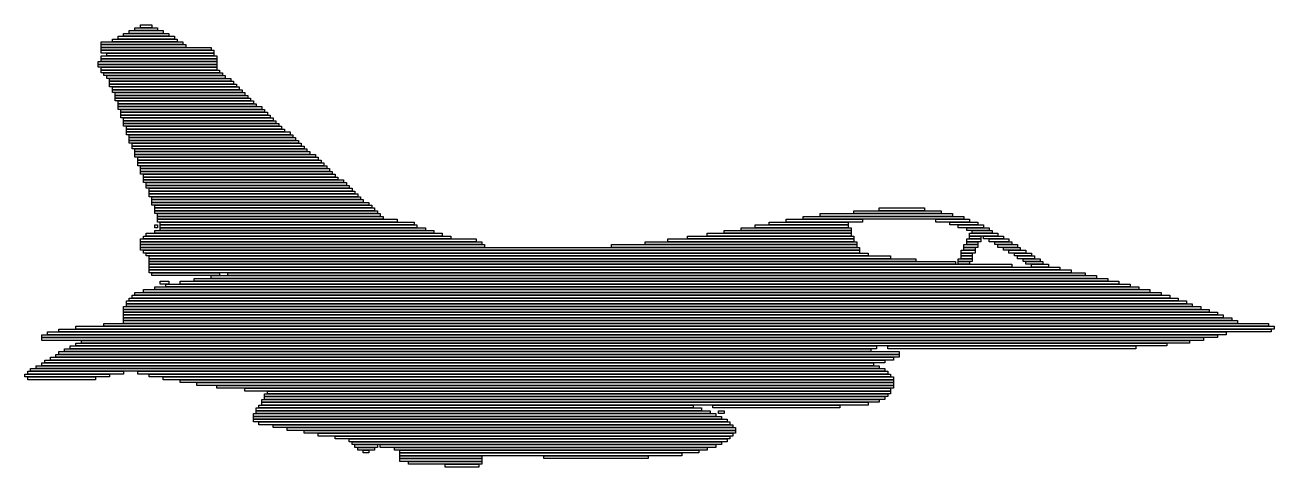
# Model space of a CAD drawing. Extents: x 104 to 982, y 123 to 952.
# Drawn here: x 539 to 982, y 671 to 828 of the extents above; entities that cross this region are included whole.
import ezdxf

# ---------------------------------------------------------------- set-up
doc = ezdxf.new("R2010")
doc.units = 0

msp = doc.modelspace()

# ---------------------------------------------------------------- linework, layer by layer
for p, q in [((572, 824), (592, 824)), ((572, 823), (572, 824)), ((574, 825), (590, 825)), ((574, 824), (574, 825)), ((590, 824), (574, 824)), ((576, 826), (588, 826)), ((576, 825), (576, 826)), ((588, 825), (576, 825)), ((578, 827), (586, 827)), ((578, 826), (578, 827)), ((586, 826), (578, 826)), ((580, 828), (584, 828)), ((580, 827), (580, 828)), ((584, 827), (580, 827)), ((584, 828), (584, 827)), ((586, 827), (586, 826)), ((588, 826), (588, 825)), ((590, 825), (590, 824)), ((592, 824), (592, 823)), ((566, 822), (595, 822)), ((566, 821), (566, 822)), ((595, 821), (566, 821)), ((566, 821), (596, 821)), ((566, 820), (566, 821)), ((596, 820), (566, 820)), ((566, 820), (605, 820)), ((566, 819), (566, 820)), ((570, 823), (593, 823)), ((570, 822), (570, 823)), ((593, 822), (570, 822)), ((592, 823), (572, 823)), ((593, 823), (593, 822)), ((595, 822), (595, 821)), ((596, 821), (596, 820)), ((605, 820), (605, 819)), ((605, 819), (566, 819)), ((566, 819), (606, 819)), ((566, 818), (566, 819)), ((606, 818), (566, 818)), ((566, 817), (607, 817)), ((566, 816), (566, 817)), ((607, 816), (566, 816)), ((566, 816), (607, 816)), ((566, 815), (566, 816)), ((568, 818), (606, 818)), ((568, 817), (568, 818)), ((606, 817), (568, 817)), ((606, 819), (606, 818)), ((606, 818), (606, 817)), ((607, 817), (607, 816)), ((607, 816), (607, 815)), ((565, 815), (607, 815)), ((565, 814), (565, 815)), ((607, 814), (565, 814)), ((565, 814), (607, 814)), ((565, 813), (565, 814)), ((607, 813), (565, 813)), ((607, 815), (566, 815)), ((566, 813), (607, 813)), ((566, 812), (566, 813)), ((607, 812), (566, 812)), ((566, 812), (608, 812)), ((566, 811), (566, 812)), ((608, 811), (566, 811)), ((567, 811), (609, 811)), ((567, 810), (567, 811)), ((607, 815), (607, 814)), ((607, 814), (607, 813)), ((607, 813), (607, 812)), ((608, 812), (608, 811)), ((609, 811), (609, 810)), ((609, 810), (567, 810)), ((568, 810), (610, 810)), ((568, 809), (568, 810)), ((610, 809), (568, 809)), ((569, 809), (612, 809)), ((569, 808), (569, 809)), ((612, 808), (569, 808)), ((569, 808), (613, 808)), ((569, 807), (569, 808)), ((613, 807), (569, 807)), ((569, 807), (614, 807)), ((569, 806), (569, 807)), ((610, 810), (610, 809)), ((612, 809), (612, 808)), ((613, 808), (613, 807)), ((614, 807), (614, 806)), ((614, 806), (569, 806)), ((570, 806), (615, 806)), ((570, 805), (570, 806)), ((615, 805), (570, 805)), ((570, 805), (616, 805)), ((570, 804), (570, 805)), ((616, 804), (570, 804)), ((571, 804), (617, 804)), ((571, 803), (571, 804)), ((617, 803), (571, 803)), ((571, 803), (618, 803)), ((571, 802), (571, 803)), ((618, 802), (571, 802)), ((571, 802), (619, 802)), ((571, 801), (571, 802)), ((615, 806), (615, 805)), ((616, 805), (616, 804)), ((617, 804), (617, 803)), ((618, 803), (618, 802)), ((619, 802), (619, 801)), ((619, 801), (571, 801)), ((572, 801), (620, 801)), ((572, 800), (572, 801)), ((620, 800), (572, 800)), ((572, 800), (621, 800)), ((572, 799), (572, 800)), ((621, 799), (572, 799)), ((572, 799), (623, 799)), ((572, 798), (572, 799)), ((623, 798), (572, 798)), ((573, 798), (624, 798)), ((573, 797), (573, 798)), ((620, 801), (620, 800)), ((621, 800), (621, 799)), ((623, 799), (623, 798)), ((624, 798), (624, 797)), ((624, 797), (573, 797)), ((573, 797), (625, 797)), ((573, 796), (573, 797)), ((625, 796), (573, 796)), ((573, 796), (626, 796)), ((573, 795), (573, 796)), ((626, 795), (573, 795)), ((574, 795), (627, 795)), ((574, 794), (574, 795)), ((627, 794), (574, 794)), ((574, 794), (628, 794)), ((574, 793), (574, 794)), ((628, 793), (574, 793)), ((574, 793), (629, 793)), ((574, 792), (574, 793)), ((625, 797), (625, 796)), ((626, 796), (626, 795)), ((627, 795), (627, 794)), ((628, 794), (628, 793)), ((629, 793), (629, 792)), ((629, 792), (574, 792)), ((575, 792), (630, 792)), ((575, 791), (575, 792)), ((630, 791), (575, 791)), ((575, 791), (631, 791)), ((575, 790), (575, 791)), ((631, 790), (575, 790)), ((575, 790), (633, 790)), ((575, 789), (575, 790)), ((633, 789), (575, 789)), ((576, 789), (634, 789)), ((576, 788), (576, 789)), ((630, 792), (630, 791)), ((631, 791), (631, 790)), ((633, 790), (633, 789)), ((634, 789), (634, 788)), ((634, 788), (576, 788)), ((576, 788), (635, 788)), ((576, 787), (576, 788)), ((635, 787), (576, 787)), ((576, 787), (636, 787)), ((576, 786), (576, 787)), ((636, 786), (576, 786)), ((577, 786), (637, 786)), ((577, 785), (577, 786)), ((637, 785), (577, 785)), ((577, 785), (638, 785)), ((577, 784), (577, 785)), ((635, 788), (635, 787)), ((636, 787), (636, 786)), ((637, 786), (637, 785)), ((638, 785), (638, 784)), ((638, 784), (577, 784)), ((578, 784), (639, 784)), ((578, 783), (578, 784)), ((639, 783), (578, 783)), ((578, 783), (640, 783)), ((578, 782), (578, 783)), ((640, 782), (578, 782)), ((578, 782), (642, 782)), ((578, 781), (578, 782)), ((642, 781), (578, 781)), ((579, 781), (643, 781)), ((579, 780), (579, 781)), ((643, 780), (579, 780)), ((579, 780), (644, 780)), ((579, 779), (579, 780)), ((639, 784), (639, 783)), ((640, 783), (640, 782)), ((642, 782), (642, 781)), ((643, 781), (643, 780)), ((644, 780), (644, 779)), ((644, 779), (579, 779)), ((579, 779), (645, 779)), ((579, 778), (579, 779)), ((645, 778), (579, 778)), ((580, 778), (646, 778)), ((580, 777), (580, 778)), ((646, 777), (580, 777)), ((580, 777), (647, 777)), ((580, 776), (580, 777)), ((647, 776), (580, 776)), ((580, 776), (648, 776)), ((580, 775), (580, 776)), ((645, 779), (645, 778)), ((646, 778), (646, 777)), ((647, 777), (647, 776)), ((648, 776), (648, 775)), ((648, 775), (580, 775)), ((581, 775), (649, 775)), ((581, 774), (581, 775)), ((649, 774), (581, 774)), ((581, 774), (650, 774)), ((581, 773), (581, 774)), ((650, 773), (581, 773)), ((581, 773), (652, 773)), ((581, 772), (581, 773)), ((652, 772), (581, 772)), ((582, 772), (653, 772)), ((582, 771), (582, 772)), ((653, 771), (582, 771)), ((582, 771), (654, 771)), ((582, 770), (582, 771)), ((649, 775), (649, 774)), ((650, 774), (650, 773)), ((652, 773), (652, 772)), ((653, 772), (653, 771)), ((654, 771), (654, 770)), ((654, 770), (582, 770)), ((583, 770), (655, 770)), ((583, 769), (583, 770)), ((655, 769), (583, 769)), ((583, 769), (656, 769)), ((583, 768), (583, 769)), ((656, 768), (583, 768)), ((583, 768), (657, 768)), ((583, 767), (583, 768)), ((657, 767), (583, 767)), ((584, 767), (658, 767)), ((584, 766), (584, 767)), ((655, 770), (655, 769)), ((656, 769), (656, 768)), ((657, 768), (657, 767)), ((658, 767), (658, 766)), ((658, 766), (584, 766)), ((584, 766), (659, 766)), ((584, 765), (584, 766)), ((659, 765), (584, 765)), ((584, 765), (661, 765)), ((584, 764), (584, 765)), ((661, 764), (584, 764)), ((585, 764), (662, 764)), ((585, 763), (585, 764)), ((662, 763), (585, 763)), ((585, 763), (663, 763)), ((585, 762), (585, 763)), ((663, 762), (585, 762)), ((585, 762), (664, 762)), ((585, 761), (585, 762)), ((659, 766), (659, 765)), ((661, 765), (661, 764)), ((662, 764), (662, 763)), ((663, 763), (663, 762)), ((664, 762), (664, 761)), ((833, 762), (864, 762)), ((833, 761), (833, 762)), ((842, 763), (858, 763)), ((842, 762), (842, 763)), ((858, 762), (842, 762)), ((858, 763), (858, 762)), ((864, 762), (864, 761)), ((664, 761), (585, 761)), ((586, 761), (665, 761)), ((586, 760), (586, 761)), ((665, 760), (586, 760)), ((586, 760), (666, 760)), ((586, 759), (586, 760)), ((666, 759), (586, 759)), ((586, 759), (671, 759)), ((586, 758), (586, 759)), ((671, 758), (586, 758)), ((587, 758), (677, 758)), ((587, 757), (587, 758)), ((665, 761), (665, 760)), ((666, 760), (666, 759)), ((671, 759), (671, 758)), ((677, 758), (677, 757)), ((803, 758), (831, 758)), ((803, 757), (803, 758)), ((809, 759), (836, 759)), ((809, 758), (809, 759)), ((836, 758), (809, 758)), ((815, 760), (872, 760)), ((815, 759), (815, 760)), ((872, 759), (815, 759)), ((821, 761), (868, 761)), ((821, 760), (821, 761)), ((868, 760), (821, 760)), ((831, 758), (831, 757)), ((864, 761), (833, 761)), ((836, 759), (836, 758)), ((862, 759), (874, 759)), ((862, 758), (862, 759)), ((874, 758), (862, 758)), ((867, 758), (877, 758)), ((867, 757), (867, 758)), ((868, 761), (868, 760)), ((872, 760), (872, 759)), ((874, 759), (874, 758)), ((877, 758), (877, 757)), ((582, 754), (687, 754)), ((582, 753), (582, 754)), ((585, 757), (586, 757)), ((585, 756), (585, 757)), ((586, 756), (585, 756)), ((585, 755), (684, 755)), ((585, 754), (585, 755)), ((684, 754), (585, 754)), ((586, 757), (586, 756)), ((677, 757), (587, 757)), ((587, 757), (678, 757)), ((587, 756), (587, 757)), ((678, 756), (587, 756)), ((587, 756), (681, 756)), ((587, 755), (587, 756)), ((681, 755), (587, 755)), ((678, 757), (678, 756)), ((681, 756), (681, 755)), ((684, 755), (684, 754)), ((687, 754), (687, 753)), ((781, 754), (832, 754)), ((781, 753), (781, 754)), ((787, 755), (832, 755)), ((787, 754), (787, 755)), ((832, 754), (787, 754)), ((793, 756), (832, 756)), ((793, 755), (793, 756)), ((832, 755), (793, 755)), ((798, 757), (831, 757)), ((798, 756), (798, 757)), ((831, 756), (798, 756)), ((831, 757), (803, 757)), ((831, 757), (831, 756)), ((832, 756), (832, 755)), ((832, 755), (832, 754)), ((832, 754), (832, 753)), ((877, 757), (867, 757)), ((870, 757), (879, 757)), ((870, 756), (870, 757)), ((879, 756), (870, 756)), ((873, 756), (881, 756)), ((873, 755), (873, 756)), ((881, 755), (873, 755)), ((874, 754), (884, 754)), ((874, 753), (874, 754)), ((875, 755), (882, 755)), ((875, 754), (875, 755)), ((882, 754), (875, 754)), ((879, 757), (879, 756)), ((881, 756), (881, 755)), ((882, 755), (882, 754)), ((884, 754), (884, 753)), ((580, 752), (699, 752)), ((580, 751), (580, 752)), ((699, 751), (580, 751)), ((580, 751), (701, 751)), ((580, 750), (580, 751)), ((701, 750), (580, 750)), ((580, 750), (702, 750)), ((580, 749), (580, 750)), ((702, 749), (580, 749)), ((580, 749), (835, 749)), ((580, 748), (580, 749)), ((581, 753), (690, 753)), ((581, 752), (581, 753)), ((690, 752), (581, 752)), ((687, 753), (582, 753)), ((690, 753), (690, 752)), ((699, 752), (699, 751)), ((701, 751), (701, 750)), ((702, 750), (702, 749)), ((747, 750), (834, 750)), ((747, 749), (747, 750)), ((834, 749), (747, 749)), ((759, 751), (834, 751)), ((759, 750), (759, 751)), ((834, 750), (759, 750)), ((767, 752), (833, 752)), ((767, 751), (767, 752)), ((833, 751), (767, 751)), ((774, 753), (833, 753)), ((774, 752), (774, 753)), ((833, 752), (774, 752)), ((832, 753), (781, 753)), ((833, 753), (833, 752)), ((833, 752), (833, 751)), ((834, 751), (834, 750)), ((834, 750), (834, 749)), ((835, 749), (835, 748)), ((872, 750), (877, 750)), ((872, 749), (872, 750)), ((877, 749), (872, 749)), ((872, 749), (876, 749)), ((872, 748), (872, 749)), ((873, 752), (878, 752)), ((873, 751), (873, 752)), ((878, 751), (873, 751)), ((873, 751), (877, 751)), ((873, 750), (873, 751)), ((877, 750), (873, 750)), ((884, 753), (874, 753)), ((874, 753), (878, 753)), ((874, 752), (874, 753)), ((878, 752), (874, 752)), ((876, 749), (876, 748)), ((877, 751), (877, 750)), ((877, 750), (877, 749)), ((878, 753), (878, 752)), ((878, 752), (878, 751)), ((879, 753), (886, 753)), ((879, 752), (879, 753)), ((886, 752), (879, 752)), ((881, 752), (888, 752)), ((881, 751), (881, 752)), ((888, 751), (881, 751)), ((883, 751), (889, 751)), ((883, 750), (883, 751)), ((889, 750), (883, 750)), ((884, 750), (891, 750)), ((884, 749), (884, 750)), ((891, 749), (884, 749)), ((886, 753), (886, 752)), ((886, 749), (892, 749)), ((886, 748), (886, 749)), ((888, 752), (888, 751)), ((889, 751), (889, 750)), ((891, 750), (891, 749)), ((892, 749), (892, 748)), ((835, 748), (580, 748)), ((581, 748), (835, 748)), ((581, 747), (581, 748)), ((835, 747), (581, 747)), ((582, 747), (838, 747)), ((582, 746), (582, 747)), ((838, 746), (582, 746)), ((583, 746), (846, 746)), ((583, 745), (583, 746)), ((846, 745), (583, 745)), ((583, 745), (855, 745)), ((583, 744), (583, 745)), ((835, 748), (835, 747)), ((838, 747), (838, 746)), ((846, 746), (846, 745)), ((855, 745), (855, 744)), ((870, 745), (875, 745)), ((870, 744), (870, 745)), ((871, 748), (876, 748)), ((871, 747), (871, 748)), ((876, 747), (871, 747)), ((871, 747), (875, 747)), ((871, 746), (871, 747)), ((875, 746), (871, 746)), ((871, 746), (875, 746)), ((871, 745), (871, 746)), ((875, 745), (871, 745)), ((876, 748), (872, 748)), ((875, 747), (875, 746)), ((875, 746), (875, 745)), ((875, 745), (875, 744)), ((876, 748), (876, 747)), ((892, 748), (886, 748)), ((888, 748), (894, 748)), ((888, 747), (888, 748)), ((894, 747), (888, 747)), ((890, 747), (896, 747)), ((890, 746), (890, 747)), ((896, 746), (890, 746)), ((891, 746), (897, 746)), ((891, 745), (891, 746)), ((897, 745), (891, 745)), ((893, 745), (899, 745)), ((893, 744), (893, 745)), ((894, 748), (894, 747)), ((896, 747), (896, 746)), ((897, 746), (897, 745)), ((899, 745), (899, 744)), ((855, 744), (583, 744)), ((583, 744), (869, 744)), ((583, 743), (583, 744)), ((869, 743), (583, 743)), ((583, 743), (889, 743)), ((583, 742), (583, 743)), ((889, 742), (583, 742)), ((583, 742), (906, 742)), ((583, 741), (583, 742)), ((906, 741), (583, 741)), ((583, 741), (910, 741)), ((583, 740), (583, 741)), ((910, 740), (583, 740)), ((584, 740), (608, 740)), ((584, 739), (584, 740)), ((608, 740), (608, 739)), ((611, 740), (915, 740)), ((611, 739), (611, 740)), ((869, 744), (869, 743)), ((875, 744), (870, 744)), ((870, 744), (874, 744)), ((870, 743), (870, 744)), ((874, 743), (870, 743)), ((874, 744), (874, 743)), ((889, 743), (889, 742)), ((899, 744), (893, 744)), ((894, 744), (900, 744)), ((894, 743), (894, 744)), ((900, 743), (894, 743)), ((896, 743), (902, 743)), ((896, 742), (896, 743)), ((902, 742), (896, 742)), ((900, 744), (900, 743)), ((902, 743), (902, 742)), ((906, 742), (906, 741)), ((910, 741), (910, 740)), ((915, 740), (915, 739)), ((608, 739), (584, 739)), ((587, 737), (590, 737)), ((587, 736), (587, 737)), ((590, 736), (587, 736)), ((589, 736), (931, 736)), ((589, 735), (589, 736)), ((590, 737), (590, 736)), ((594, 737), (927, 737)), ((594, 736), (594, 737)), ((927, 736), (594, 736)), ((599, 738), (923, 738)), ((599, 737), (599, 738)), ((923, 737), (599, 737)), ((605, 739), (919, 739)), ((605, 738), (605, 739)), ((919, 738), (605, 738)), ((915, 739), (611, 739)), ((919, 739), (919, 738)), ((923, 738), (923, 737)), ((927, 737), (927, 736)), ((931, 736), (931, 735)), ((576, 731), (948, 731)), ((576, 730), (576, 731)), ((577, 732), (945, 732)), ((577, 731), (577, 732)), ((945, 731), (577, 731)), ((578, 733), (942, 733)), ((578, 732), (578, 733)), ((942, 732), (578, 732)), ((581, 734), (938, 734)), ((581, 733), (581, 734)), ((938, 733), (581, 733)), ((585, 735), (934, 735)), ((585, 734), (585, 735)), ((934, 734), (585, 734)), ((931, 735), (589, 735)), ((934, 735), (934, 734)), ((938, 734), (938, 733)), ((942, 733), (942, 732)), ((945, 732), (945, 731)), ((948, 731), (948, 730)), ((574, 728), (956, 728)), ((574, 727), (574, 728)), ((956, 727), (574, 727)), ((574, 727), (959, 727)), ((574, 726), (574, 727)), ((575, 730), (951, 730)), ((575, 729), (575, 730)), ((951, 729), (575, 729)), ((575, 729), (953, 729)), ((575, 728), (575, 729)), ((953, 728), (575, 728)), ((948, 730), (576, 730)), ((951, 730), (951, 729)), ((953, 729), (953, 728)), ((956, 728), (956, 727)), ((959, 727), (959, 726)), ((959, 726), (574, 726)), ((574, 726), (962, 726)), ((574, 725), (574, 726)), ((962, 725), (574, 725)), ((574, 725), (964, 725)), ((574, 724), (574, 725)), ((964, 724), (574, 724)), ((574, 724), (967, 724)), ((574, 723), (574, 724)), ((967, 723), (574, 723)), ((574, 723), (969, 723)), ((574, 722), (574, 723)), ((962, 726), (962, 725)), ((964, 725), (964, 724)), ((967, 724), (967, 723)), ((969, 723), (969, 722)), ((545, 718), (962, 718)), ((545, 717), (545, 718)), ((547, 719), (965, 719)), ((547, 718), (547, 719)), ((965, 718), (547, 718)), ((551, 720), (981, 720)), ((551, 719), (551, 720)), ((981, 719), (551, 719)), ((557, 721), (982, 721)), ((557, 720), (557, 721)), ((982, 720), (557, 720)), ((567, 722), (980, 722)), ((567, 721), (567, 722)), ((980, 721), (567, 721)), ((969, 722), (574, 722)), ((962, 718), (962, 717)), ((965, 719), (965, 718)), ((980, 722), (980, 721)), ((981, 720), (981, 719)), ((982, 721), (982, 720)), ((962, 717), (545, 717)), ((545, 717), (957, 717)), ((545, 716), (545, 717)), ((957, 716), (545, 716)), ((555, 714), (841, 714)), ((555, 713), (555, 714)), ((557, 715), (944, 715)), ((557, 714), (557, 715)), ((944, 714), (557, 714)), ((559, 716), (952, 716)), ((559, 715), (559, 716)), ((952, 715), (559, 715)), ((841, 714), (841, 713)), ((845, 714), (933, 714)), ((845, 713), (845, 714)), ((933, 714), (933, 713)), ((944, 715), (944, 714)), ((952, 716), (952, 715)), ((957, 717), (957, 716)), ((546, 709), (844, 709)), ((546, 708), (546, 709)), ((548, 710), (847, 710)), ((548, 709), (548, 710)), ((847, 709), (548, 709)), ((550, 711), (849, 711)), ((550, 710), (550, 711)), ((849, 710), (550, 710)), ((551, 712), (849, 712)), ((551, 711), (551, 712)), ((849, 711), (551, 711)), ((553, 713), (839, 713)), ((553, 712), (553, 713)), ((839, 712), (553, 712)), ((841, 713), (555, 713)), ((839, 713), (839, 712)), ((844, 709), (844, 708)), ((933, 713), (845, 713)), ((847, 710), (847, 709)), ((849, 712), (849, 711)), ((849, 711), (849, 710)), ((540, 705), (574, 705)), ((540, 704), (540, 705)), ((541, 706), (844, 706)), ((541, 705), (541, 706)), ((844, 705), (541, 705)), ((543, 707), (842, 707)), ((543, 706), (543, 707)), ((842, 706), (543, 706)), ((545, 708), (840, 708)), ((545, 707), (545, 708)), ((840, 707), (545, 707)), ((844, 708), (546, 708)), ((574, 705), (574, 704)), ((579, 705), (845, 705)), ((579, 704), (579, 705)), ((840, 708), (840, 707)), ((842, 707), (842, 706)), ((844, 706), (844, 705)), ((845, 705), (845, 704)), ((539, 704), (569, 704)), ((539, 703), (539, 704)), ((569, 703), (539, 703)), ((574, 704), (540, 704)), ((540, 703), (564, 703)), ((540, 702), (540, 703)), ((564, 702), (540, 702)), ((564, 703), (564, 702)), ((569, 704), (569, 703)), ((845, 704), (579, 704)), ((583, 704), (846, 704)), ((583, 703), (583, 704)), ((846, 703), (583, 703)), ((588, 703), (847, 703)), ((588, 702), (588, 703)), ((847, 702), (588, 702)), ((594, 702), (847, 702)), ((594, 701), (594, 702)), ((847, 701), (594, 701)), ((600, 701), (847, 701)), ((600, 700), (600, 701)), ((847, 700), (600, 700)), ((607, 700), (847, 700)), ((607, 699), (607, 700)), ((846, 704), (846, 703)), ((847, 703), (847, 702)), ((847, 702), (847, 701)), ((847, 701), (847, 700)), ((847, 700), (847, 699)), ((847, 699), (607, 699)), ((617, 699), (846, 699)), ((617, 698), (617, 699)), ((846, 698), (617, 698)), ((624, 697), (845, 697)), ((624, 696), (624, 697)), ((845, 696), (624, 696)), ((624, 696), (844, 696)), ((624, 695), (624, 696)), ((625, 698), (846, 698)), ((625, 697), (625, 698)), ((846, 697), (625, 697)), ((844, 696), (844, 695)), ((845, 697), (845, 696)), ((846, 699), (846, 698)), ((846, 698), (846, 697)), ((621, 692), (779, 692)), ((621, 691), (621, 692)), ((622, 693), (776, 693)), ((622, 692), (622, 693)), ((776, 692), (622, 692)), ((623, 695), (842, 695)), ((623, 694), (623, 695)), ((842, 694), (623, 694)), ((623, 694), (838, 694)), ((623, 693), (623, 694)), ((838, 693), (623, 693)), ((844, 695), (624, 695)), ((776, 693), (776, 692)), ((779, 692), (779, 691)), ((783, 693), (828, 693)), ((783, 692), (783, 693)), ((828, 692), (783, 692)), ((828, 693), (828, 692)), ((838, 694), (838, 693)), ((842, 695), (842, 694)), ((620, 690), (784, 690)), ((620, 689), (620, 690)), ((784, 689), (620, 689)), ((620, 689), (786, 689)), ((620, 688), (620, 689)), ((786, 688), (620, 688)), ((620, 688), (788, 688)), ((620, 687), (620, 688)), ((788, 687), (620, 687)), ((779, 691), (621, 691)), ((621, 691), (782, 691)), ((621, 690), (621, 691)), ((782, 690), (621, 690)), ((622, 687), (789, 687)), ((622, 686), (622, 687)), ((782, 691), (782, 690)), ((784, 690), (784, 689)), ((785, 691), (787, 691)), ((785, 690), (785, 691)), ((787, 690), (785, 690)), ((786, 689), (786, 688)), ((787, 691), (787, 690)), ((788, 688), (788, 687)), ((789, 687), (789, 686)), ((789, 686), (622, 686)), ((627, 686), (790, 686)), ((627, 685), (627, 686)), ((790, 685), (627, 685)), ((632, 685), (791, 685)), ((632, 684), (632, 685)), ((791, 684), (632, 684)), ((638, 684), (791, 684)), ((638, 683), (638, 684)), ((791, 683), (638, 683)), ((643, 683), (790, 683)), ((643, 682), (643, 683)), ((790, 686), (790, 685)), ((790, 683), (790, 682)), ((791, 685), (791, 684)), ((791, 684), (791, 683)), ((790, 682), (643, 682)), ((649, 682), (789, 682)), ((649, 681), (649, 682)), ((789, 681), (649, 681)), ((654, 681), (788, 681)), ((654, 680), (654, 681)), ((788, 680), (654, 680)), ((655, 680), (786, 680)), ((655, 679), (655, 680)), ((786, 679), (655, 679)), ((656, 679), (664, 679)), ((656, 678), (656, 679)), ((664, 678), (656, 678)), ((657, 678), (663, 678)), ((657, 677), (657, 678)), ((663, 678), (663, 677)), ((664, 679), (664, 678)), ((665, 679), (784, 679)), ((665, 678), (665, 679)), ((784, 678), (665, 678)), ((670, 678), (781, 678)), ((670, 677), (670, 678)), ((781, 678), (781, 677)), ((784, 679), (784, 678)), ((786, 680), (786, 679)), ((788, 681), (788, 680)), ((789, 682), (789, 681)), ((663, 677), (657, 677)), ((659, 677), (661, 677)), ((659, 676), (659, 677)), ((661, 676), (659, 676)), ((661, 677), (661, 676)), ((781, 677), (670, 677)), ((672, 677), (778, 677)), ((672, 676), (672, 677)), ((778, 676), (672, 676)), ((672, 676), (772, 676)), ((672, 675), (672, 676)), ((772, 675), (672, 675)), ((672, 675), (701, 675)), ((672, 674), (672, 675)), ((701, 674), (672, 674)), ((672, 674), (701, 674)), ((672, 673), (672, 674)), ((701, 675), (701, 674)), ((701, 674), (701, 673)), ((723, 675), (760, 675)), ((723, 674), (723, 675)), ((760, 674), (723, 674)), ((760, 675), (760, 674)), ((772, 676), (772, 675)), ((778, 677), (778, 676)), ((701, 673), (672, 673)), ((675, 673), (701, 673)), ((675, 672), (675, 673)), ((701, 672), (675, 672)), ((688, 672), (700, 672)), ((688, 671), (688, 672)), ((700, 671), (688, 671)), ((700, 672), (700, 671)), ((701, 673), (701, 672))]:
    msp.add_line(p, q)

doc.saveas('drawing.dxf')
